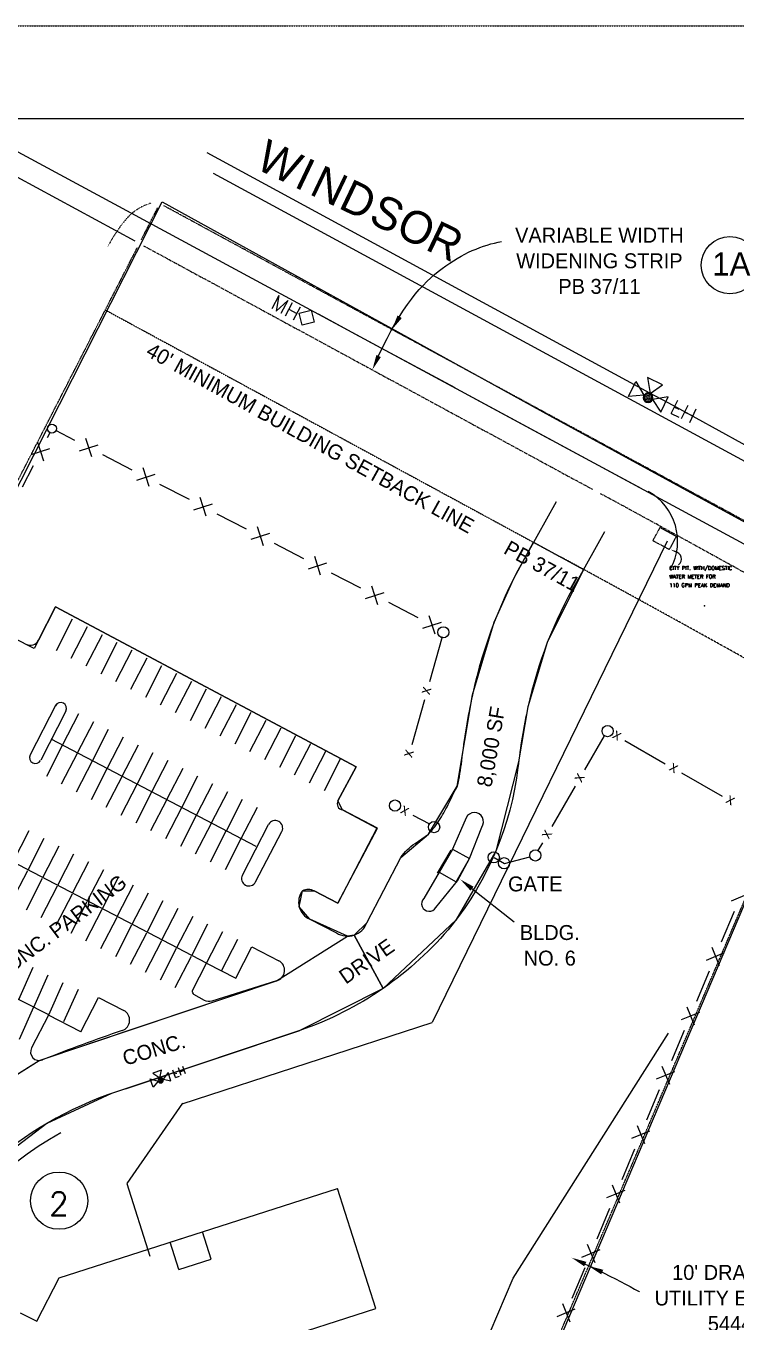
# Model space of a CAD drawing. Header units: inches. Extents: x -46627 to 16189, y -40789 to 47130.
# Drawn here: x -29579 to -25013, y 38796 to 47130 of the extents above; entities that cross this region are included whole.
import ezdxf
from ezdxf.enums import TextEntityAlignment as Align

# ---------------------------------------------------------------- set-up
doc = ezdxf.new("R2010")
doc.units = ezdxf.units.IN
doc.header["$MEASUREMENT"] = 0
for name, pattern in [('DASHED', [0.75, 0.5, -0.25]), ('DIVIDE', [1.25, 0.5, -0.25, 0, -0.25, 0, -0.25]), ('DOT', [0.25, 0, -0.25]), ('HIDDEN2', [0.1875, 0.125, -0.0625]), ('PHANTOM2', [31.25, 15.625, -3.125, 3.125, -3.125, 3.125, -3.125])]:
    doc.linetypes.add(name, pattern=pattern)
doc.layers.get('0').update_dxf_attribs({"linetype": 'CONTINUOUS'})
for name, color, linetype in [('10', 7, 'CONTINUOUS'), ('11', 7, 'CONTINUOUS'), ('13', 7, 'CONTINUOUS'), ('15', 7, 'CONTINUOUS'), ('16', 7, 'CONTINUOUS'), ('19', 7, 'CONTINUOUS'), ('20', 7, 'CONTINUOUS'), ('21', 7, 'CONTINUOUS'), ('27', 7, 'CONTINUOUS'), ('4', 7, 'CONTINUOUS'), ('41', 7, 'CONTINUOUS'), ('5', 7, 'CONTINUOUS'), ('55', 7, 'CONTINUOUS'), ('6', 7, 'CONTINUOUS'), ('62', 7, 'CONTINUOUS'), ('7', 7, 'CONTINUOUS'), ('8', 7, 'CONTINUOUS'), ('9', 7, 'CONTINUOUS'), ('CONSTRUCTION_CLASS', 7, 'CONTINUOUS')]:
    doc.layers.add(name, color=color, linetype=linetype)
doc.styles.add('ROMANS', font='ROMANS', dxfattribs={"height": 0.2})
doc.styles.add('txt', font='TXT', dxfattribs={"height": 0.2})

# ---------------------------------------------------------------- blocks, each defined once
blk = doc.blocks.new('CRV_NU')
at = {"layer": 'CONSTRUCTION_CLASS', "color": 134, "linetype": 'Continuous'}
blk.add_point((0, 0), dxfattribs=at)
at = {"layer": '7', "color": 5, "linetype": 'Continuous', "style": 'txt', "flags": 1}
for tag in ['CRVCHD', 'CRVBRG', 'CRVRAD', 'CRVLOT', 'CRVTAN', 'CRVLEN', 'CRVDLT']:
    blk.add_attdef(tag, (0, 0), '', height=0.0019, rotation=89.39666, dxfattribs=at)
blk = doc.blocks.new('BWIRE')
at = {"layer": '16', "color": 6, "linetype": 'Continuous', "style": 'txt'}
blk.add_text('x', height=0.0833, dxfattribs=at).set_placement((0, -0.0282), align=Align.CENTER)
blk = doc.blocks.new('FH')
at = {"layer": '19', "color": 2, "linetype": 'Continuous'}
for points in [[(-4.7, 13.49), (-4.7, 4.47), (2.28, 9.37)], [(9.02, 0), (0, 0), (4.9, 6.98)], [(14.51, 13.49), (14.51, 4.47), (7.52, 9.37)]]:
    blk.add_lwpolyline(points, close=True, dxfattribs=at)
for radius in [2.59, 2.07, 1.24, 0.497]:
    blk.add_circle((4.98, 9.57), radius, dxfattribs=at)
at = {"layer": '19', "color": 2, "linetype": 'Continuous', "style": 'ROMANS'}
blk.add_text('FH', height=8, dxfattribs=at).set_placement((25.29, 7.81), align=Align.MIDDLE)
blk = doc.blocks.new('MH')
at = {"layer": '15', "color": 132, "linetype": 'Continuous'}
blk.add_lwpolyline([(13.9, 4.91), (18.83, 9.33), (23.22, 4.43), (18.29, 0.01)], close=True, dxfattribs=at)
at = {"layer": '15', "color": 132, "linetype": 'Continuous', "style": 'ROMANS'}
blk.add_text('MH', height=8, rotation=359.99998, dxfattribs=at).set_placement((6.3, 3.97), align=Align.MIDDLE)
blk = doc.blocks.new('HR')
at = {"layer": '62', "color": 32, "linetype": 'Continuous'}
blk.add_arc((-1.57, -1.83), 2.41, 49.3426, 155.0435, dxfattribs=at)
blk.add_solid([(-4.18, -1.51), (-3.76, -0.47), (-3.45, -0.67), (-3.75, -0.81)], dxfattribs=at)

msp = doc.modelspace()

# ---------------------------------------------------------------- linework, layer by layer
at = {"linetype": 'Continuous', "flags": 128}
msp.add_lwpolyline([(-27468.7567, 41284.3073), (-27386.144, 41362.8522), (-27168.6584, 41783.9319), (-26990.1976, 41933.9089), (-26806.0786, 42242.0686), (-26708.0812, 42828.5494), (-26567.7451, 43295.8395), (-26442.4396, 43577.241), (-26314.8459, 43809.8265), (-25993.6891, 43635.433), (-26226.5877, 43164.9205), (-26350.9857, 42751.0289), (-26411.0657, 42398.9784), (-26556.6724, 41824.9451), (-26813.7443, 41380.8567), (-27282.2259, 40941.5372)], close=True, dxfattribs=at)
for points in [[(-29849.3412, 40255.0901), (-29493.1189, 40477.9485), (-28888.6817, 40680.8829), (-28402.9612, 40843.9593), (-27967.5531, 40990.1429), (-27510.6761, 41277.5582), (-27753.6308, 41386.473), (-27821.9127, 41466.4532), (-27800.1339, 41569.3363), (-27724.953, 41567.9272), (-27572.672, 41490.615), (-27319.111, 41970.8713), (-27543.7928, 42089.4966), (-27572.9477, 42146.7806), (-27456.0228, 42366.7811), (-29389.1516, 43394.1918), (-29497.9891, 43180.2885), (-29525.1986, 43126.8129), (-29792.5772, 43262.8602)], [(-30977.5051, 38393.3291), (-30872.4977, 38808.4493), (-30696.288, 39274.2147), (-30420.342, 39688.7456), (-30144.0969, 40016.0682), (-29850.4498, 40254.1911), (-29493.1189, 40477.9485), (-27967.5761, 40990.1359), (-27510.6761, 41277.5582), (-27468.7567, 41284.3073), (-27510.6761, 41277.5582), (-27468.7567, 41284.3073), (-27282.2259, 40941.5372), (-27818.1655, 40670.2874), (-28520.5823, 40435.3011), (-29029.473, 40265.4824), (-29444.4056, 40072.564), (-29900.5957, 39724.919), (-30202.8848, 39367.0214), (-30440.5954, 38931.2046), (-30601.1838, 38347.5951)]]:
    msp.add_lwpolyline(points, dxfattribs=at)
at = {"layer": '11', "color": 5, "linetype": 'DOT'}
msp.add_open_spline([(-28773.7076, 45990.4422), (-28883.8256, 45958.0674), (-28955.078, 45886.8426), (-29052.2408, 45712.017)], degree=3, dxfattribs=at)
at = {"layer": '13', "color": 7, "linetype": 'Continuous'}
msp.add_lwpolyline([(-25982.4128, 39169.1382), (-25939.1276, 39148.8186), (-25898.3948, 39129.3066), (-25859.9792, 39110.5182), (-25823.6456, 39092.373), (-25789.16, 39074.7846), (-25756.2836, 39057.6726), (-25724.7848, 39040.9518), (-25694.426, 39024.5406), (-25664.9396, 39008.3418), (-25635.9356, 38992.1982), (-25634.1752, 38991.2094)], dxfattribs=at)
for points in [[(-25989.1568, 39154.6302), (-25975.6676, 39183.6474), (-26069.4668, 39209.6058)], [(-25879.7936, 39103.1346), (-25866.716, 39132.3402), (-25960.8716, 39156.9702)]]:
    msp.add_solid(points, dxfattribs=at)
at = {"layer": '16', "color": 6, "linetype": 'Continuous'}
for p, q in [((-29439.77, 44483.7882), (-29423.822, 44514.843)), ((-29263.9316, 44464.1322), (-29386.1408, 44528.2446)), ((-29505.0332, 44453.9022), (-29465.5424, 44333.7942)), ((-29234.0456, 44398.8702), (-29114.486, 44437.293)), ((-29155.0544, 44358.3018), (-29193.4772, 44477.8614)), ((-29545.6016, 44374.911), (-29424.974, 44412.7854)), ((-28896.2096, 44273.9274), (-29084.6, 44372.031)), ((-29601.5252, 44166.207), (-29530.8044, 44303.9082)), ((-28787.3324, 44168.097), (-28825.7552, 44287.6566)), ((-28866.3236, 44208.6654), (-28746.764, 44247.0882)), ((-28527.9392, 44084.7906), (-28716.878, 44181.8262)), ((-28419.6104, 43977.8922), (-28457.4848, 44098.5198)), ((-28498.6016, 44018.4606), (-28379.0408, 44056.8846)), ((-28160.216, 43894.587), (-28349.1548, 43991.6214)), ((-28130.33, 43829.3238), (-28010.7704, 43867.7466)), ((-28051.8872, 43787.6886), (-28089.7616, 43908.3162)), ((-27792.494, 43704.3822), (-27981.4328, 43801.4178)), ((-27762.608, 43639.1202), (-27643.0484, 43677.543)), ((-27684.1652, 43597.4838), (-27722.0396, 43718.1114)), ((-27424.772, 43514.1774), (-27613.7108, 43611.213)), ((-27315.8948, 43408.347), (-27354.3176, 43527.9066)), ((-27394.886, 43448.9154), (-27275.3264, 43487.3382)), ((-27057.0488, 43323.9738), (-27245.4404, 43422.0762)), ((-26948.1716, 43218.1434), (-26986.5944, 43337.703)), ((-27027.164, 43258.7118), (-26907.6032, 43297.1346)), ((-26903.0024, 43201.419), (-26983.958, 42912.5478)), ((-27016.34, 42796.9998), (-27097.2956, 42508.1286)), ((-25985.9624, 42345.969), (-25859.0216, 42566.1918)), ((-25728.7112, 42534.6882), (-25468.1, 42386.0886)), ((-25363.8548, 42326.649), (-25103.2436, 42178.0494)), ((-26195.708, 41982.0918), (-26045.8892, 42242.0046)), ((-27091.268, 42054.393), (-26983.94, 41999.2674)), ((-26284.9172, 41827.3302), (-26255.636, 41878.1274)), ((-26567.7272, 41782.9182), (-26502.2696, 41744.0706)), ((-26502.2696, 41744.0706), (-26338.514, 41788.2522)), ((-25043.2088, 41505.4266), (-24926.7644, 41553.543)), ((-25106.1752, 41240.9826), (-25024.0844, 41437.5966)), ((-25202.9768, 41123.421), (-25086.5324, 41171.5386)), ((-25168.8128, 41205.7014), (-25120.6952, 41089.257)), ((-25265.9432, 40858.9782), (-25183.8524, 41055.5922)), ((-25363.8116, 40741.9638), (-25246.2992, 40789.533)), ((-25328.5796, 40823.697), (-25281.5312, 40707.801)), ((-25426.778, 40477.521), (-25343.6192, 40673.5866)), ((-25489.4156, 40442.2398), (-25441.298, 40325.7954)), ((-25523.5784, 40359.9594), (-25407.134, 40408.0758)), ((-25586.546, 40095.5154), (-25504.454, 40292.1294)), ((-25683.3464, 39977.9538), (-25566.902, 40026.0714)), ((-25649.1824, 40060.2342), (-25601.066, 39943.7898)), ((-25746.3128, 39713.511), (-25664.222, 39910.125)), ((-25808.9504, 39678.2298), (-25761.9008, 39562.3326)), ((-25844.1812, 39596.4966), (-25726.6688, 39644.0658)), ((-25906.0808, 39331.5054), (-25823.9888, 39528.1194)), ((-26003.9492, 39214.4922), (-25887.5048, 39262.6086)), ((-25969.7852, 39296.7726), (-25921.6676, 39180.3282)), ((-26066.9156, 38950.0482), (-25983.7568, 39146.1138)), ((-26163.716, 38832.4866), (-26047.2716, 38880.603)), ((-26129.552, 38914.767), (-26081.4356, 38798.3226))]:
    msp.add_line(p, q, dxfattribs=at)
for centre, radius in [((-29411.7104, 44540.9725, 0), 28.8), ((-26894.9354, 43231.2695, 0), 36), ((-25838.8532, 42596.0116, 0), 36), ((-27205.8869, 42117.0702, 0), 36), ((-26954.341, 41978.775, 0), 36), ((-26570.7339, 41783.9044, 0), 36), ((-26504.7032, 41746.1876, 0), 36), ((-26303.4666, 41796.4767, 0), 36)]:
    msp.add_circle(centre, radius, dxfattribs=at)
at = {"layer": '20', "color": 7, "linetype": 'Continuous'}
for p, q in [((-27699.008, 45278.0682, -0.0048), (-27435.1172, 45135.4902, -0.0048)), ((-27384.5528, 45108.171, -0.0048), (-26822.1104, 44804.2878, -0.0048)), ((-26737.1564, 44758.3878, -0.0048), (-26205.2264, 44470.9902, -0.0048)), ((-26150.1152, 44441.2146, -0.0048), (-25621.9136, 44155.8306, -0.0048)), ((-28652.3624, 39309.1902), (-28443.0836, 39376.2378)), ((-28386.9848, 39201.0462), (-28443.0836, 39376.2378)), ((-28596.2624, 39133.9986), (-28652.3624, 39309.1902)), ((-28596.2624, 39133.9986), (-28386.9848, 39201.0462))]:
    msp.add_line(p, q, dxfattribs=at)
msp.add_arc((-25755.332, 43815.8202, -0.006), 366.6257, 331.20215556, 61.20215556, dxfattribs=at)
at = {"layer": '21', "color": 5, "linetype": 'Continuous'}
msp.add_line((-25566.6716, 44769.1338), (-28413.05, 46313.6082), dxfattribs=at)
at = {"layer": '21', "color": 6, "linetype": 'DASHED'}
for p, q in [((-25503.1844, 43904.7282, -0.006), (-25548.7472, 43820.229, -0.006)), ((-25397.5604, 43847.775, -0.006), (-25503.1844, 43904.7282, -0.006)), ((-25397.5604, 43847.775, -0.006), (-25443.1232, 43763.2758, -0.006)), ((-25443.1232, 43763.2758, -0.006), (-25548.7472, 43820.229, -0.006))]:
    msp.add_line(p, q, dxfattribs=at)
at = {"layer": '21', "color": 6, "linetype": 'Continuous'}
for p, q in [((-25455.6908, 43816.3266, -0.006), (-26967.47, 40722.7482, -0.006)), ((-28574.84, 40200.2166, -0.006), (-26967.6248, 40722.5946, -0.006)), ((-28571.1656, 40203.315, -0.006), (-28929.6032, 39686.5902)), ((-28929.6032, 39686.5902), (-28781.7932, 39220.173, -0.006))]:
    msp.add_line(p, q, dxfattribs=at)
at = {"layer": '21', "color": 5, "linetype": 'Continuous'}
msp.add_arc((-82969.2931, -61020.6044), 120360, 56.365277778, 61.515277778, dxfattribs=at)
at = {"layer": '27', "color": 92, "linetype": 'Continuous'}
for p, q in [((-29382.626, 43115.0502, -0.0048), (-29278.4624, 43317.8658, -0.0048)), ((-29286.9224, 43065.0006, -0.0048), (-29182.7588, 43267.8162, -0.0048)), ((-29191.2188, 43014.9522, -0.0048), (-29087.0552, 43217.7678, -0.0048)), ((-29095.5164, 42964.9026, -0.0048), (-28991.3528, 43167.7182, -0.0048)), ((-28999.8128, 42914.8542, -0.0048), (-28895.6492, 43117.6698, -0.0048)), ((-28904.1092, 42864.8058, -0.0048), (-28799.9456, 43067.6214, -0.0048)), ((-28808.4068, 42814.7562, -0.0048), (-28704.2432, 43017.5718, -0.0048)), ((-28712.7032, 42764.7078, -0.0048), (-28608.5396, 42967.5234, -0.0048)), ((-28616.9996, 42714.6594, -0.0048), (-28512.836, 42917.475, -0.0048)), ((-28521.296, 42664.6098, -0.0048), (-28417.1324, 42867.4254, -0.0048)), ((-28425.5936, 42614.5614, -0.0048), (-28321.43, 42817.377, -0.0048)), ((-28329.89, 42564.513, -0.0048), (-28225.7264, 42767.3286, -0.0048)), ((-29342.6648, 42505.6626, -0.0048), (-29238.5012, 42708.4782, -0.0048)), ((-28234.1864, 42514.4634, -0.0048), (-28130.0228, 42717.279, -0.0048)), ((-29246.9612, 42455.6142, -0.0048), (-29142.7976, 42658.4298, -0.0048)), ((-29151.2576, 42405.5658, -0.0048), (-29047.094, 42608.3814, -0.0048)), ((-28138.484, 42464.415, -0.0048), (-28034.3204, 42667.2306, -0.0048)), ((-28042.7804, 42414.3654, -0.0048), (-27938.6168, 42617.181, -0.0048)), ((-29444.9516, 42306.561, -0.0048), (-29340.788, 42509.3766, -0.0048)), ((-28098.5216, 41855.0286, -0.0048), (-29415.404, 42543.7026, -0.0048)), ((-29055.554, 42355.5162, -0.0048), (-28951.3904, 42558.3318, -0.0048)), ((-28959.8516, 42305.4678, -0.0048), (-28855.688, 42508.2834, -0.0048)), ((-27947.0768, 42364.317, -0.0048), (-27842.9132, 42567.1326, -0.0048)), ((-27851.3732, 42314.2686, -0.0048), (-27747.2096, 42517.0842, -0.0048)), ((-29349.248, 42256.5126, -0.0048), (-29245.0844, 42459.3282, -0.0048)), ((-28864.148, 42255.4194, -0.0048), (-28759.9844, 42458.235, -0.0048)), ((-27755.6708, 42264.219, -0.0048), (-27651.5072, 42467.0346, -0.0048)), ((-29253.5444, 42206.4642, -0.0048), (-29149.3808, 42409.2798, -0.0048)), ((-29157.8408, 42156.4146, -0.0048), (-29053.6772, 42359.2302, -0.0048)), ((-28768.4444, 42205.3698, -0.0048), (-28664.2808, 42408.1854, -0.0048)), ((-28672.742, 42155.3214, -0.0048), (-28568.5784, 42358.137, -0.0048)), ((-27659.9672, 42214.1706, -0.0048), (-27555.8036, 42416.9862, -0.0048)), ((-29062.1384, 42106.3662, -0.0048), (-28957.9748, 42309.1818, -0.0048)), ((-28966.4348, 42056.3178, -0.0048), (-28862.2712, 42259.1334, -0.0048)), ((-28577.0384, 42105.2718, -0.0048), (-28472.8748, 42308.0874, -0.0048)), ((-28481.3348, 42055.2234, -0.0048), (-28377.1712, 42258.039, -0.0048)), ((-28870.7312, 42006.2682, -0.0048), (-28766.5676, 42209.0838, -0.0048)), ((-28385.6312, 42005.175, -0.0048), (-28281.4676, 42207.9906, -0.0048)), ((-28775.0288, 41956.2198, -0.0048), (-28670.8652, 42159.0354, -0.0048)), ((-28679.3252, 41906.1702, -0.0048), (-28575.1616, 42108.9858, -0.0048)), ((-28289.9288, 41955.1254, -0.0048), (-28185.7652, 42157.941, -0.0048)), ((-28194.2252, 41905.077, -0.0048), (-28090.0616, 42107.8926, -0.0048)), ((-28583.6216, 41856.1218, -0.0048), (-28479.458, 42058.9374, -0.0048)), ((-28487.918, 41806.0734, -0.0048), (-28383.7544, 42008.889, -0.0048)), ((-29661.014, 41754.5814), (-29556.8504, 41957.397)), ((-28392.2156, 41756.0238, -0.0048), (-28288.052, 41958.8394, -0.0048)), ((-29565.3116, 41704.5318), (-29461.148, 41907.3474)), ((-29469.608, 41654.4834), (-29365.4444, 41857.299)), ((-28296.512, 41705.9754, -0.0048), (-28192.3484, 41908.791, -0.0048)), ((-28194.2252, 41905.077, -0.0048), (-28195.718, 41905.857, -0.0048)), ((-28194.2252, 41905.077, -0.0048), (-28195.718, 41905.857, -0.0048)), ((-28416.872, 41103.9462), (-29793.5864, 41823.9114, -0.0048)), ((-29373.9044, 41604.435), (-29269.7408, 41807.2506)), ((-29278.2008, 41554.3854), (-29174.0372, 41757.201)), ((-29671.1372, 41497.497), (-29566.9736, 41700.3126)), ((-29182.4984, 41504.337), (-29078.3348, 41707.1526)), ((-29575.4336, 41447.4486), (-29471.27, 41650.2642)), ((-29479.73, 41397.399), (-29375.5664, 41600.2146)), ((-29086.7948, 41454.2886), (-28982.6312, 41657.1042)), ((-28991.0912, 41404.239), (-28886.9276, 41607.0546)), ((-29384.0276, 41347.3506), (-29279.864, 41550.1662)), ((-28895.3888, 41354.1906), (-28791.2252, 41557.0062)), ((-28799.6852, 41304.141), (-28695.5216, 41506.9566)), ((-29288.324, 41297.3022), (-29184.1604, 41500.1178)), ((-29192.6204, 41247.2526), (-29088.4568, 41450.0682)), ((-28703.9816, 41254.0926), (-28599.818, 41456.9082)), ((-29096.918, 41197.2042), (-28992.7544, 41400.0198)), ((-29001.2144, 41147.1546), (-28897.0508, 41349.9702)), ((-28608.278, 41204.0442), (-28504.1144, 41406.8598)), ((-28512.5756, 41153.9946), (-28408.412, 41356.8102)), ((-28905.5108, 41097.1062), (-28801.3472, 41299.9218)), ((-28416.872, 41103.9462), (-28312.7084, 41306.7618)), ((-28320.8012, 41054.6058), (-28216.6376, 41257.4214)), ((-28809.8072, 41047.0578), (-28705.6436, 41249.8734)), ((-28714.1048, 40997.0082), (-28609.9412, 41199.8238)), ((-29432.2676, 40771.791, 0.0048), (-30117.302, 41118.9966, 0.012)), ((-28618.4012, 40946.9598), (-28514.2376, 41149.7754)), ((-29533.94, 41075.8962, 0.0012), (-29627.2448, 40867.863, 0.0024)), ((-29437.6064, 41027.0706, 0.0012), (-29530.9124, 40819.0374, 0.0012)), ((-29341.2728, 40978.245), (-29434.58, 40770.213)), ((-29242.7312, 40934.049, -0.0012), (-29336.0372, 40726.0146, -0.0012)), ((-29529.41, 40821.9846, 0.0012), (-29622.7184, 40613.949, 0.0012))]:
    msp.add_line(p, q, dxfattribs=at)
at = {"layer": '4', "color": 1, "linetype": 'Continuous'}
for p, q in [((-29682.5948, 46348.7178), (-24430.1084, 43510.8426)), ((-28374.0116, 46184.1882), (-24028.4876, 43825.2954)), ((-27967.5536, 40990.143), (-28383.4916, 40859.6142, -0.0048)), ((-28430.3396, 40864.2714, -0.0048), (-28498.5836, 40901.751, -0.0048))]:
    msp.add_line(p, q, dxfattribs=at)
at = {"layer": '4', "color": 230, "linetype": 'Continuous'}
for p, q in [((-29497.9892, 43180.2882), (-29389.1516, 43394.1918)), ((-29385.8468, 42764.3286), (-29550.9284, 42442.8978)), ((-29321.3252, 42724.479), (-29483.678, 42408.3594)), ((-28187.2496, 41670.4494), (-28018.4264, 41995.0554)), ((-28102.0808, 41626.1526), (-27933.2564, 41950.7598)), ((-28230.0692, 41008.0074), (-28127.0024, 41208.6882)), ((-28127.0024, 41208.6882), (-27953.0084, 41119.3278)), ((-28507.5632, 40927.365), (-28416.872, 41103.9462)), ((-28416.872, 41103.9462), (-28230.0692, 41008.0074)), ((-29226.1328, 40662.9462), (-29112.6512, 40883.9094)), ((-29112.6512, 40883.9094), (-28948.2632, 40799.4834)), ((-29434.286, 40769.8506), (-29542.8344, 40558.4946)), ((-29226.1328, 40662.9462), (-29434.286, 40769.8506)), ((-28938.6836, 40295.4294), (-27818.1656, 40670.2878))]:
    msp.add_line(p, q, dxfattribs=at)
for points in [[(-26169.0716, 44069.2002), (-26356.5293, 43735.6601, 0.078138047), (-26708.0811, 42828.5494, 0.024699224), (-26778.4945, 42404.0607, -0.025125142), (-26806.0786, 42242.0686)], [(-25858.0544, 43876.7658), (-26039.2402, 43554.3844, 0.078357988), (-26350.9858, 42751.0288, 0.024735656), (-26415.5617, 42361.5557, -0.139960727), (-26839.6837, 41347.6949, -0.137874812), (-27818.1655, 40670.2874)], [(-27581.9064, 41298.1386, 0.471878564), (-27386.144, 41362.8522), (-27168.6584, 41783.9319, -0.097826071), (-27076.9976, 41872.9146), (-26990.1976, 41933.9089, 0.048209244), (-26915.6239, 42031.0613, 0.029566877), (-26857.7748, 42137.1532, -0.01724886), (-26804.1009, 42241.6286)], [(-27021.1959, 41520.3444, 1.142821177), (-26942.8556, 41462.709), (-26803.3988, 41633.4462), (-26725.9616, 41776.0614), (-26648.4512, 41978.2798, 1.104893509), (-26748.7268, 42038.4906), (-26835.2012, 41836.959), (-26922.1112, 41688.741), (-27021.1964, 41520.3438)], [(-27322.694, 41972.763), (-27572.672, 41490.615), (-27724.953, 41567.9272, 0.229422565), (-27800.1339, 41569.3363, 0.492503018), (-27753.6308, 41386.473), (-27581.906, 41298.1386)]]:
    msp.add_lwpolyline(points, format="xyb", dxfattribs=at)
at = {"layer": '4', "color": 230, "linetype": 'Continuous', "elevation": 0}
msp.add_lwpolyline([(-29389.1516, 43394.1918), (-27456.2432, 42366.8982), (-27572.9477, 42146.7806, 0.519524342), (-27543.7928, 42089.4966), (-27322.694, 41972.763)], format="xyb", dxfattribs=at)
at = {"layer": '4', "color": 230, "linetype": 'Continuous'}
for centre, radius, start, end in [((-29551.4648, 43207.4979, 0), 60, 243.03221111, 333.03221111), ((-29355.188, 42741.8106, 0), 38.04, 332.81581944, 152.81581944), ((-29517.7909, 42425.2046, 0), 38.04, 152.81581944, 332.81581944), ((-27975.841, 41972.9074), 48, 332.52154722, 152.52154722), ((-28144.6652, 41648.301), 48, 152.52154722, 332.52154722), ((-27984.9031, 41057.4428, 0), 69.5003, 284.45615, 62.8326), ((-28982.3291, 40737.7164, 0), 70.5069, 288.77643889, 62.77944167), ((-25382.48, 30169.5283, 0), 11093.9073, 108.81063333, 111.634775), ((-29493.1189, 40533.5626, 0), 55.6141, 152.87153611, 291.58616111), ((-28233.0659, 38009.8729, 0), 2392.0783, 107.17120833, 199.49254167), ((-28233.0659, 38009.8729, 0), 2296.0783, 119.20909722, 186.37850556)]:
    msp.add_arc(centre, radius, start, end, dxfattribs=at)
at = {"layer": '4', "color": 1, "linetype": 'Continuous', "extrusion": (0, 0, -1)}
msp.add_arc((28459.6245, 40929.7901, 0.0048), 48, 324.25725482, 357.10407427, dxfattribs=at)
at = {"layer": '4', "color": 1, "linetype": 'Continuous', "extrusion": (6.93686e-06, 1.26307e-05, -1)}
msp.add_arc((28401.4572, 40916.862, 0.3237), 60, 252.57728842, 298.77579397, dxfattribs=at)
at = {"layer": '41', "color": 94, "linetype": 'Continuous', "elevation": -0.0012}
msp.add_lwpolyline([(-27757.1444, 31677.2442), (-31666.1252, 33412.3914), (-30818.7608, 35278.2354), (-33488.7032, 36555.8814), (-28702.4492, 45998.187), (-26211.6824, 44624.2854), (-24112.0256, 43479.1458), (-26663.9216, 37469.391), (-25905.1676, 37070.229), (-25754.7248, 36343.8834)], close=True, dxfattribs=at)
at = {"layer": '5', "color": 252, "linetype": 'HIDDEN2'}
msp.add_line((-29067.9884, 45303.711), (-26139.5396, 43714.7034), dxfattribs=at)
msp.add_arc((-82969.2931, -61020.6044), 119160, 60.571877778, 61.515583333, dxfattribs=at)
at = {"layer": '55', "color": 7, "linetype": 'DASHED'}
msp.add_line((-46627.2896, 47129.8254), (3547.4056, 47129.8254), dxfattribs=at)
at = {"layer": '55', "color": 7, "linetype": 'Continuous'}
msp.add_lwpolyline([(-46029.9716, 46521.7554), (-46029.9716, 11888.0634), (2950.0876, 11888.0634), (2950.0876, 46532.5074), (-46029.9716, 46532.5074)], dxfattribs=at)
at = {"layer": '6', "color": 7, "linetype": 'Continuous'}
for p, q in [((-26835.2012, 41836.959), (-26725.9616, 41776.0614)), ((-26931.5852, 41683.1382), (-26844.674, 41831.3562)), ((-26812.8728, 41627.8434), (-26725.9616, 41776.0614)), ((-26922.1112, 41688.741), (-26812.8728, 41627.8434)), ((-26710.8536, 41583.1086), (-26440.286, 41369.199)), ((-29365.5956, 39080.6886), (-27574.91, 39654.3774)), ((-27328.3052, 38884.2498), (-27574.91, 39654.3774)), ((-29508.6824, 38802.0834), (-29365.5956, 39080.6886)), ((-29616.524, 38854.7718), (-29508.6824, 38802.0834)), ((-28021.43, 38661.501), (-27329.7596, 38883.783))]:
    msp.add_line(p, q, dxfattribs=at)
msp.add_solid([(-26720.7764, 41570.5578), (-26700.9296, 41595.6594), (-26786.1608, 41642.6466)], dxfattribs=at)
at = {"layer": '7', "color": 32, "linetype": 'Continuous'}
for p, q in [((-28875.3656, 45745.3014), (-30155.7956, 46440.0762)), ((-26445.77, 39078.6186), (-25447.91, 40654.119)), ((-26643.4388, 38614.9998), (-26445.77, 39078.6186))]:
    msp.add_line(p, q, dxfattribs=at)
msp.add_circle((-25052.2817, 45591.2674), 184.1982, dxfattribs=at)
msp.add_open_spline([(-27310.9808, 45007.6494), (-27163.016, 45331.9086), (-26902.958, 45613.5282), (-26642.9, 45721.8426), (-26520.0956, 45743.5062)], degree=3, dxfattribs=at)
for points in [[(-27162.0284, 45251.5962), (-27189.4148, 45268.1478), (-27225.3752, 45177.711)], [(-27296.4248, 45001.0074), (-27325.5368, 45014.2914), (-27350.834, 44920.3122)]]:
    msp.add_solid(points, dxfattribs=at)
at = {"layer": '8', "color": 52, "linetype": 'Continuous'}
msp.add_circle((-29365.3436, 39576.8171), 184.1982, dxfattribs=at)
at = {"layer": '9', "color": 3, "linetype": 'DIVIDE'}
for p, q in [((-28835.3144, 45757.6914), (-28731.2672, 45960.7014)), ((-24139.6904, 43503.3858), (-28691.216, 45973.0914)), ((-33562.3328, 36534.6258), (-28862.6804, 45704.2962)), ((-26658.518, 37519.545), (-24244.6088, 43181.157))]:
    msp.add_line(p, q, dxfattribs=at)
at = {"layer": '9', "color": 3, "linetype": 'PHANTOM2'}
msp.add_line((-28822.6292, 45716.6862), (-25936.9844, 44150.9046), dxfattribs=at)
msp.add_arc((-82969.2931, -61020.6044), 119640, 60.611769444, 61.501213889, dxfattribs=at)

# ---------------------------------------------------------------- block references
at = {"layer": '11', "color": 5, "linetype": 'Continuous', "xscale": 1152.46098439377, "yscale": 1152.46098439377, "zscale": 1152.460984393758, "rotation": 330.7618830213925}
msp.add_blockref('CRV_NU', (-25215.2996, 43401.3738), dxfattribs=at)
at = {"layer": '15', "color": 132, "linetype": 'Continuous', "xscale": 12.00000743170842, "yscale": 12.00000743170842, "zscale": 12, "rotation": 331.6180182782149}
msp.add_blockref('MH', (-27996.2192, 45310.743, -0.0048), dxfattribs=at)
at = {"layer": '16', "color": 6, "linetype": 'Continuous', "zscale": 840}
for p, xscale, yscale, rotation in [((-27000.1484, 42854.7738), 840.0000000000092, 840.0000000000092, 74.34444444444443), ((-25780.8332, 42564.4074), 840.0000000000092, 840.0000000000092, 330.3083333333333), ((-27113.486, 42450.3546), 840.0000000000092, 840.0000000000092, 74.34444444444443), ((-25415.9768, 42356.3682), 840.0000000000092, 840.0000000000092, 330.3083333333333), ((-26015.9264, 42293.9862), 840.0000000000091, 840.0000000000091, 60.04), ((-25051.1216, 42148.3302), 840.0000000000092, 840.0000000000092, 330.3083333333333), ((-27144.6392, 42081.8058), 840.0000000000089, 840.0000000000089, 332.8138888888889), ((-26225.672, 41930.1102), 840.0000000000091, 840.0000000000091, 60.04)]:
    msp.add_blockref('BWIRE', p, dxfattribs=dict(at, xscale=xscale, yscale=yscale, rotation=rotation))
at = {"layer": '19', "color": 2, "linetype": 'Continuous', "xscale": 12.00002228899655, "yscale": -12.00002228899655, "zscale": 12, "rotation": 334.3993262759305}
msp.add_blockref('FH', (-25582.7, 44868.4098, -0.0048), dxfattribs=at)
at = {"layer": '21', "color": 7, "linetype": 'Continuous', "xscale": 23.6615972190238, "yscale": 34.54848002096668, "zscale": 29.10503473839104, "rotation": 269.9703670541409}
msp.add_blockref('HR', (-25383.1112, 43664.6502, -0.006), dxfattribs=at)
at = {"layer": '7', "color": 2, "linetype": 'Continuous', "xscale": 6.377334640583313, "yscale": -6.377334640583313, "zscale": 6.377242162907221, "rotation": 19.48122200981603}
msp.add_blockref('FH', (-28761.9344, 40397.5074, -0.006), dxfattribs=at)

# ---------------------------------------------------------------- texts
at = {"linetype": 'Continuous', "style": 'txt'}
msp.add_text('8,000 SF', height=96, rotation=80.18437425, dxfattribs=at).set_placement((-26541.6669, 42487.3772), align=Align.CENTER)
at = {"layer": '10', "color": 253, "linetype": 'Continuous', "style": 'txt'}
msp.add_text('BIT.    CONC. PARKING', height=96, rotation=37.03829159, dxfattribs=at).set_placement((-29481.5886, 41181.6099), align=Align.CENTER)
for s, rotation, p in [('DRIVE', 34.76717485, (-27522.3668, 40965.0978)), ('CONC.', 16.76494082, (-28940.0948, 40443.5022))]:
    msp.add_text(s, height=96, rotation=rotation, dxfattribs=at).set_placement(p)
at = {"layer": '13', "color": 7, "linetype": 'Continuous', "style": 'txt'}
for s, p in [("10' DRAINAGE &", (-24926.7356, 39067.4778)), ('UTILITY EASEMENT', (-24926.7356, 38902.9062)), ('5444/444', (-24926.7356, 38738.3346))]:
    msp.add_text(s, height=96, dxfattribs=at).set_placement(p, align=Align.CENTER)
at = {"layer": '16', "color": 6, "linetype": 'Continuous', "style": 'txt'}
msp.add_text('GATE', height=96, dxfattribs=at).set_placement((-26478.7616, 41565.4254))
at = {"layer": '21', "color": 7, "linetype": 'Continuous', "style": 'ROMANS'}
for s, p in [('WATER METER FOR', (-25442.6048, 43577.1522, -0.006)), ('CITY PIT. WITH/DOMESTIC', (-25442.6048, 43632.3522, -0.006)), ('110 GPM PEAK DEMAND', (-25442.6048, 43521.9522, -0.006))]:
    msp.add_text(s, height=24, dxfattribs=at).set_placement(p)
at = {"layer": '4', "color": 1, "linetype": 'Continuous', "style": 'txt', "width": 1.001718}
for s, p in [('W', (-27992.3931, 46160.0801)), ('I', (-27826.8517, 46081.008)), ('N', (-27672.488, 46007.2749)), ('D', (-27486.0767, 45918.2347)), ('S', (-27299.6652, 45829.1934)), ('O', (-27113.2538, 45740.1521)), ('R', (-26926.8425, 45651.1119))]:
    msp.add_text(s, height=209.556, rotation=334.46812838, dxfattribs=at).set_placement(p, align=Align.CENTER)
at = {"layer": '5', "color": 252, "linetype": 'Continuous', "style": 'txt'}
msp.add_text("40' MINIMUM BUILDING SETBACK LINE       PB 37/11", height=96, rotation=331.07367284, dxfattribs=at).set_placement((-28814.3012, 45013.3278))
at = {"layer": '6', "color": 7, "linetype": 'Continuous', "style": 'txt'}
for s, p in [('BLDG.', (-26210.75, 41252.9058)), ('NO. 6', (-26210.75, 41088.3342))]:
    msp.add_text(s, height=96, dxfattribs=at).set_placement(p, align=Align.CENTER)
at = {"layer": '7', "color": 32, "linetype": 'Continuous', "style": 'txt'}
for s, p in [('VARIABLE WIDTH', (-25891.6232, 45736.2846)), ('WIDENING STRIP', (-25891.6232, 45571.713)), ('PB 37/11', (-25891.6232, 45407.1414))]:
    msp.add_text(s, height=96, dxfattribs=at).set_placement(p, align=Align.CENTER)
msp.add_text('1A', height=150, dxfattribs=at).set_placement((-25043.5568, 45599.3934), align=Align.MIDDLE)
at = {"layer": '8', "color": 52, "linetype": 'Continuous', "style": 'ROMANS'}
msp.add_text('2', height=150, dxfattribs=at).set_placement((-29430.8672, 39481.2882))

doc.saveas('drawing.dxf')
